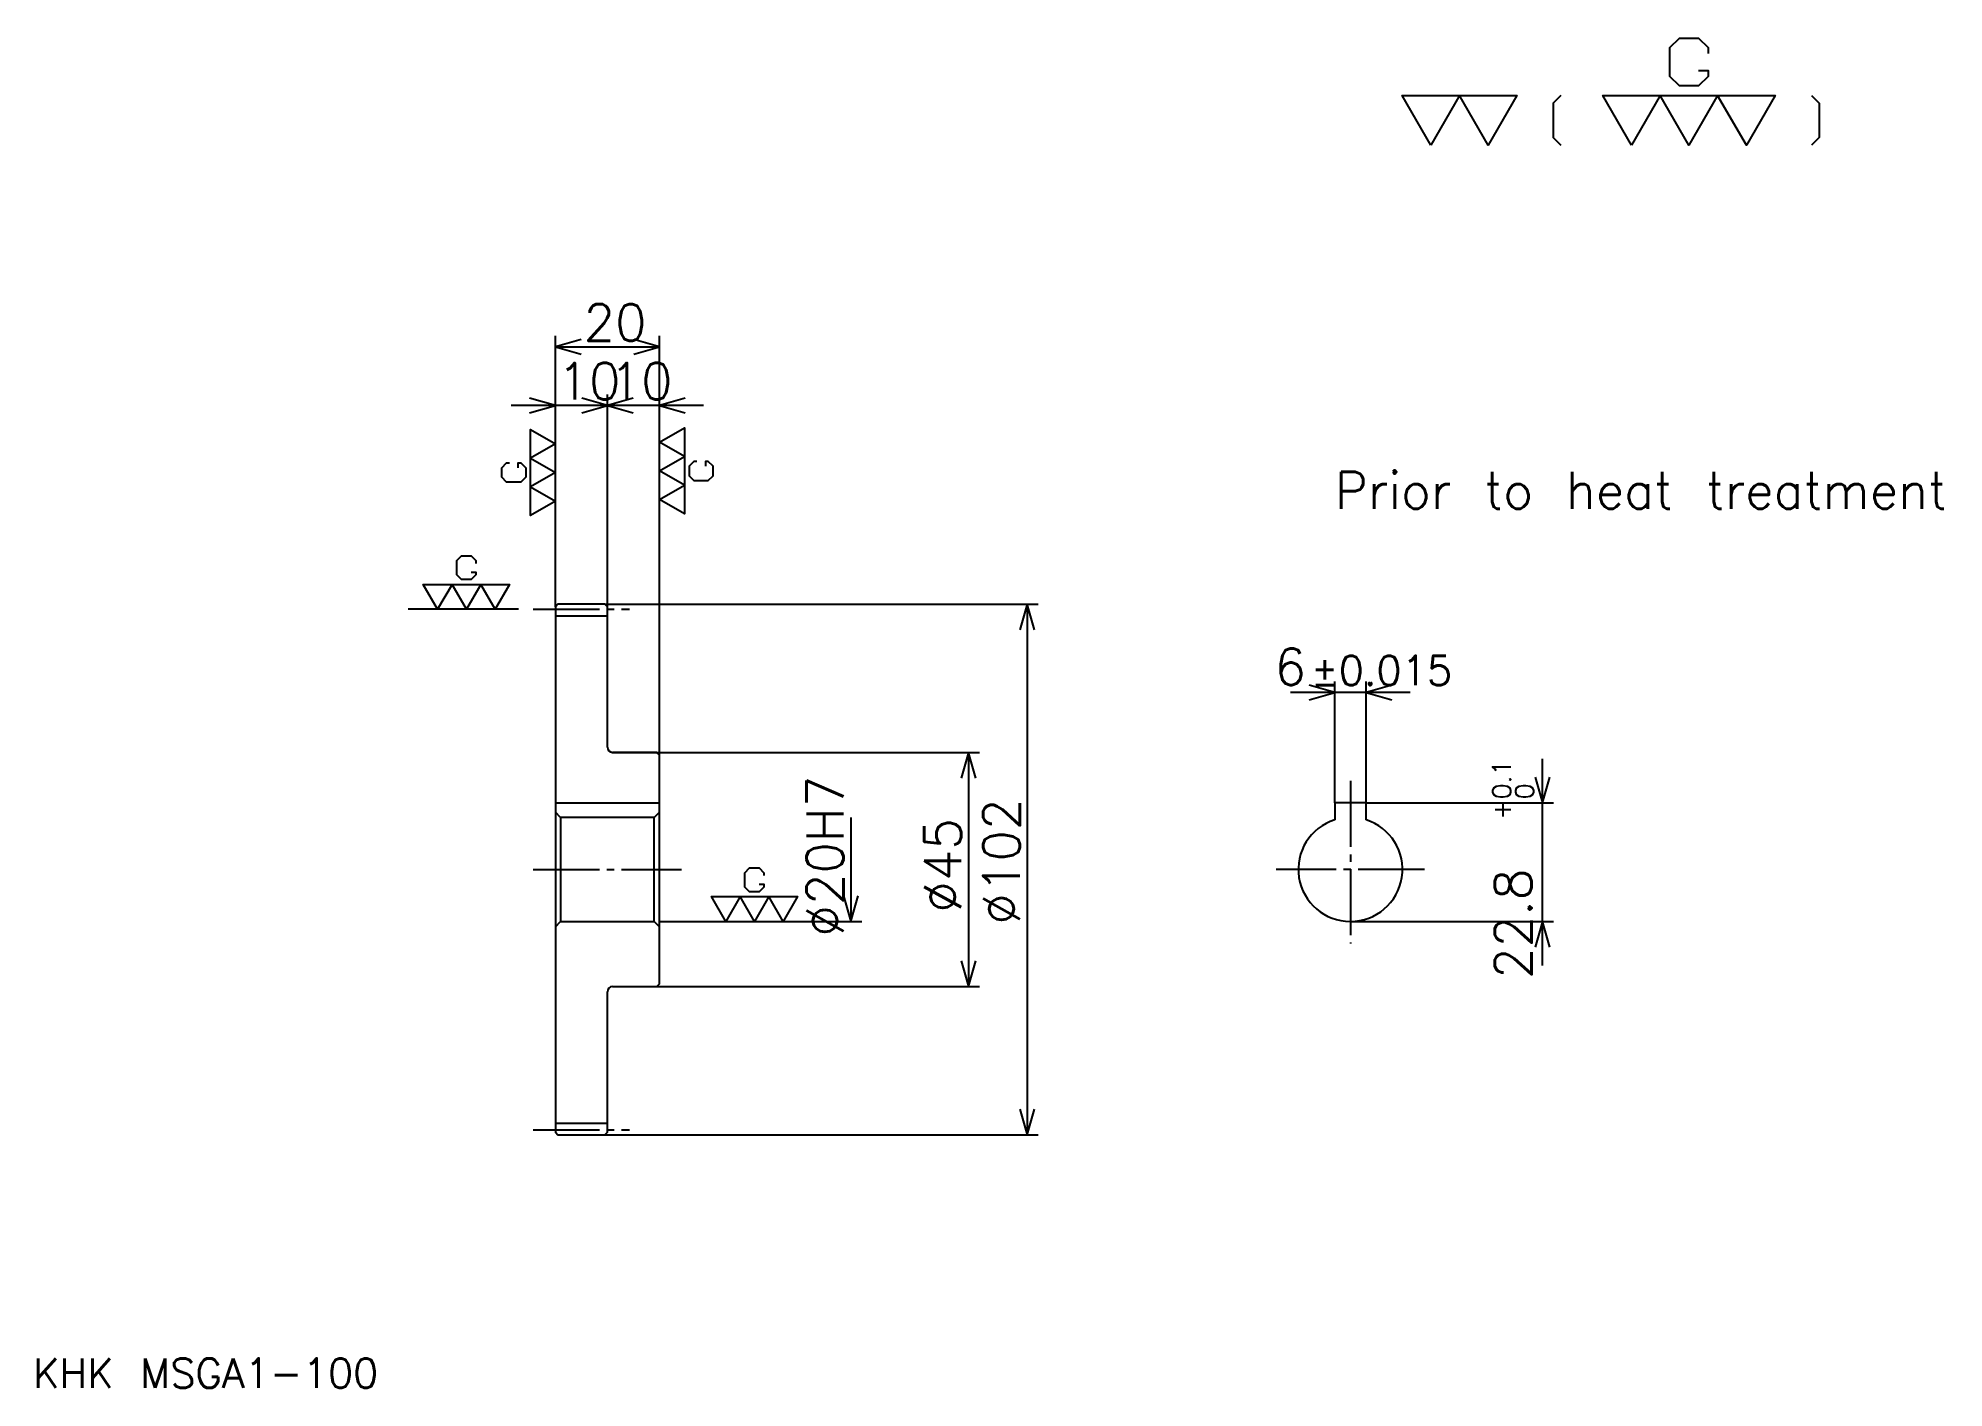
# Model space of a CAD drawing. Extents: x 15 to 381, y 16 to 275.
import ezdxf

# ---------------------------------------------------------------- set-up
doc = ezdxf.new("R2010")
doc.units = 0
doc.linetypes.add('DASHDOT', pattern=[16.95652, 12.717391, -1.413043, 1.413043, -1.413043])
doc.layers.get('0').update_dxf_attribs({"linetype": 'CONTINUOUS'})
doc.layers.add('DASHDOT', color=6, linetype='DASHDOT')
doc.styles.add('KANJI', font='TXT', dxfattribs={"bigfont": 'BIGFONT'})

msp = doc.modelspace()

# ---------------------------------------------------------------- linework, layer by layer
at = {"color": 5}
for p, q in [((114.456528, 166.163055), (114.456528, 217.739136)), ((134.456528, 166.163055), (134.456528, 217.739136)), ((114.456528, 215.619568), (134.456528, 215.619568)), ((124.456528, 166.163055), (124.456528, 206.434799)), ((132.934784, 204.315231), (105.978264, 204.315231)), ((142.934784, 204.315231), (115.978264, 204.315231)), ((114.456528, 165.663055), (114.456528, 166.163055)), ((123.956528, 166.163055), (134.456528, 166.163055)), ((124.456528, 165.663055), (124.456528, 166.163055)), ((134.456528, 166.163055), (207.228271, 166.163055)), ((134.456528, 137.163055), (134.456528, 166.163055)), ((205.108704, 166.163055), (205.108704, 64.163055)), ((264.17392, 127.963058), (264.17392, 151.278275)), ((270.17392, 127.963058), (270.17392, 151.278275)), ((278.652161, 149.158707), (255.695663, 149.158707)), ((125.456528, 137.663055), (134.456528, 137.663055)), ((134.456528, 137.663055), (195.92392, 137.663055)), ((193.804352, 137.663055), (193.804352, 92.663055)), ((304.086975, 96.684799), (304.086975, 136.441315)), ((171.195663, 125.163055), (171.195663, 105.163055)), ((270.17392, 127.963058), (306.206543, 127.963058)), ((134.456528, 105.163055), (173.315216, 105.163055)), ((267.17392, 105.163055), (306.206543, 105.163055)), ((125.456528, 92.663055), (134.456528, 92.663055)), ((134.456528, 92.663055), (195.92392, 92.663055)), ((123.956528, 64.163055), (134.456528, 64.163055)), ((134.456528, 64.163055), (207.228271, 64.163055))]:
    msp.add_line(p, q, dxfattribs=at)
at = {"color": 7}
msp.add_line((107.391312, 165.163055), (86.195656, 165.163055), dxfattribs=at)
at = {"color": 4}
for p, q in [((114.456528, 163.913055), (124.456528, 163.913055)), ((114.456528, 127.963058), (134.456528, 127.963058)), ((115.456528, 125.163055), (115.456528, 105.163055)), ((133.456528, 125.163055), (134.456528, 126.163055)), ((133.456528, 105.163055), (134.456528, 104.163055)), ((114.456528, 66.413055), (124.456528, 66.413055))]:
    msp.add_line(p, q, dxfattribs=at)
at = {"color": 7}
for points in [[(334.043488, 268.676086), (335.880432, 268.676086), (335.880432, 267.573914), (334.043488, 265.736969), (330.369568, 265.736969), (328.532623, 267.573914), (328.532623, 273.084778), (330.369568, 274.921753), (334.043488, 274.921753), (335.880432, 273.084778), (335.880432, 271.982605)], [(282.608704, 254.347824), (277.097839, 263.899994), (299.141296, 263.899994), (293.630432, 254.347824), (288.119568, 263.899994), (282.608704, 254.347824)], [(307.591309, 263.899994), (306.121735, 262.43042), (306.121735, 255.817383), (307.591309, 254.347824)], [(321.184784, 254.347824), (315.67392, 263.899994), (348.739136, 263.899994), (343.228271, 254.347824), (337.717407, 263.899994), (332.206543, 254.347824), (326.695648, 263.899994), (321.184784, 254.347824)], [(355.719574, 263.899994), (357.189148, 262.43042), (357.189148, 255.817383), (355.719574, 254.347824)], [(114.456528, 185.945663), (109.680443, 183.190231), (109.680443, 199.722839), (114.456528, 196.967407), (109.680443, 194.211975), (114.456528, 191.456543), (109.680443, 188.701096), (114.456528, 185.945663)], [(134.456528, 197.250015), (139.23262, 200.005447), (139.23262, 183.472839), (134.456528, 186.228271), (139.23262, 188.983704), (134.456528, 191.739136), (139.23262, 194.494583), (134.456528, 197.250015)], [(107.292397, 192.375), (107.292397, 193.293488), (107.843483, 193.293488), (108.761963, 192.375), (108.761963, 190.538055), (107.843483, 189.619568), (105.088051, 189.619568), (104.169571, 190.538055), (104.169571, 192.375), (105.088051, 193.293488), (105.639137, 193.293488)], [(141.620667, 193.576111), (141.069565, 193.576111), (140.151093, 192.657623), (140.151093, 190.820679), (141.069565, 189.902191), (143.825012, 189.902191), (144.743484, 190.820679), (144.743484, 192.657623), (143.825012, 193.576111), (143.273926, 193.576111), (143.273926, 192.657623)], [(98.277176, 172.327179), (99.195656, 172.327179), (99.195656, 171.776093), (98.277176, 170.85762), (96.440224, 170.85762), (95.521744, 171.776093), (95.521744, 174.531525), (96.440224, 175.450012), (98.277176, 175.450012), (99.195656, 174.531525), (99.195656, 173.980438)], [(91.847832, 165.163055), (89.0924, 169.939148), (105.625008, 169.939148), (102.869568, 165.163055), (100.114136, 169.939148), (97.358704, 165.163055), (94.603264, 169.939148), (91.847832, 165.163055)], [(153.603271, 112.327187), (154.521744, 112.327187), (154.521744, 111.7761), (153.603271, 110.85762), (151.766312, 110.85762), (150.847839, 111.7761), (150.847839, 114.531532), (151.766312, 115.450012), (153.603271, 115.450012), (154.521744, 114.531532), (154.521744, 113.980446)], [(147.17392, 105.163055), (144.418488, 109.93914), (160.951096, 109.93914), (158.195663, 105.163055), (155.440216, 109.93914), (152.684784, 105.163055), (149.929352, 109.93914), (147.17392, 105.163055)]]:
    msp.add_lwpolyline(points, dxfattribs=at)
at = {"color": 5}
for points in [[(119.402176, 217.032623), (114.456528, 215.619568), (119.402176, 214.206543)], [(129.51088, 214.206543), (134.456528, 215.619568), (129.51088, 217.032623)], [(109.51088, 202.902191), (114.456528, 204.315231), (109.51088, 205.728271)], [(119.51088, 202.902191), (124.456528, 204.315231), (119.51088, 205.728271)], [(129.402176, 205.728271), (124.456528, 204.315231), (129.402176, 202.902191)], [(139.402176, 205.728271), (134.456528, 204.315231), (139.402176, 202.902191)], [(206.521744, 161.217407), (205.108704, 166.163055), (203.695663, 161.217407)], [(259.228271, 147.745667), (264.17392, 149.158707), (259.228271, 150.571747)], [(275.119568, 150.571747), (270.17392, 149.158707), (275.119568, 147.745667)], [(195.217392, 132.717407), (193.804352, 137.663055), (192.391312, 132.717407)], [(302.67392, 132.908707), (304.086975, 127.963058), (305.5, 132.908707)], [(169.782623, 110.108704), (171.195663, 105.163055), (172.608704, 110.108704)], [(305.5, 100.217407), (304.086975, 105.163055), (302.67392, 100.217407)], [(192.391312, 97.608704), (193.804352, 92.663055), (195.217392, 97.608704)], [(203.695663, 69.108704), (205.108704, 64.163055), (206.521744, 69.108704)]]:
    msp.add_lwpolyline(points, dxfattribs=at)
at = {"color": 4}
for points in [[(124.456528, 138.663055), (124.456528, 165.663055), (123.956528, 166.163055), (114.956528, 166.163055), (114.456528, 165.663055), (114.456528, 104.163055)], [(125.456528, 92.663055), (133.956528, 92.663055), (134.456528, 93.163055), (134.456528, 137.163055), (133.956528, 137.663055), (125.456528, 137.663055)], [(114.456528, 104.163055), (115.456528, 105.163055), (133.456528, 105.163055), (133.456528, 125.163055), (115.456528, 125.163055), (114.456528, 126.163055)], [(270.17392, 124.702446), (270.17392, 127.963058), (264.17392, 127.963058), (264.17392, 124.702446)], [(114.456528, 104.163055), (114.456528, 64.663055), (114.956528, 64.163055), (123.956528, 64.163055), (124.456528, 64.663055), (124.456528, 91.663055)]]:
    msp.add_lwpolyline(points, dxfattribs=at)
for centre, radius, start, end in [((125.456528, 138.663055), 1, 180, 270), ((267.17392, 115.163055), 10, 107.45760275, 72.54239725), ((125.456528, 91.663055), 1, 90, 180)]:
    msp.add_arc(centre, radius, start, end, dxfattribs=at)
at = {"layer": 'DASHDOT', "color": 7}
for p, q in [((110.2174, 165.163055), (128.695663, 165.163055)), ((267.17392, 132.202179), (267.17392, 100.923927)), ((110.2174, 115.163055), (138.695663, 115.163055)), ((281.413055, 115.163055), (252.934784, 115.163055)), ((110.2174, 65.163055), (128.695663, 65.163055))]:
    msp.add_line(p, q, dxfattribs=at)

# ---------------------------------------------------------------- texts
at = {"color": 7, "style": 'KANJI'}
for s, height, p in [('20', 7.065217, (119.864136, 216.75)), ('10', 7.065217, (114.864136, 205.445663)), ('10', 7.065217, (124.864136, 205.445663)), ('Prior to heat treatment', 7.065217, (264.17392, 184.484802)), ('6', 7.065217, (252.58992, 150.571747)), ('%%p0.015', 5.652174, (259.583618, 150.571747)), ('KHK MSGA1-100', 5.652174, (14.130435, 15.543478))]:
    msp.add_text(s, height=height, dxfattribs=at).set_placement(p)
for s, height, p in [('%%c20H7', 7.065217, (169.782623, 102.269035)), ('0.1', 3.532609, (298.010864, 128.675171)), ('0', 3.532609, (302.391296, 128.675171)), ('%%c102', 7.065217, (203.695663, 104.565231)), ('+', 3.532609, (298.010864, 124.718643)), ('%%c45', 7.065217, (192.391312, 106.861427)), ('22.8', 7.065217, (301.967407, 94.137589))]:
    msp.add_text(s, height=height, rotation=90, dxfattribs=at).set_placement(p)

doc.saveas('drawing.dxf')
